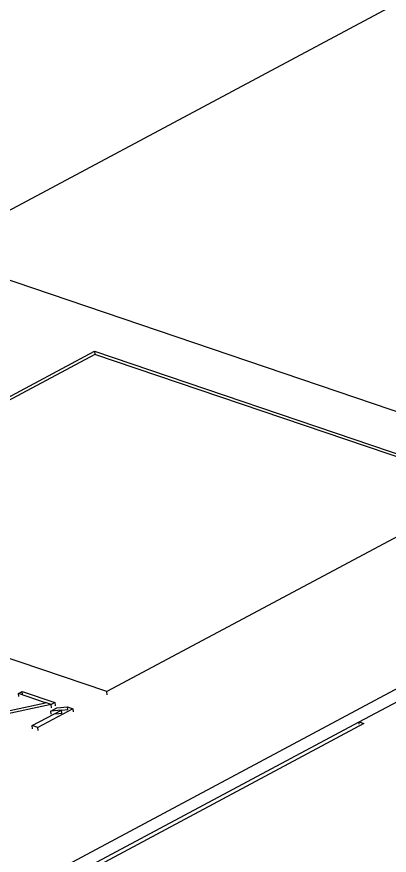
# Model space of a CAD drawing. Header units: millimetres. Extents: x 0 to 594, y 0 to 420.
# Drawn here: x 414.83 to 417.51, y 298.17 to 304.21 of the extents above; entities that cross this region are included whole.
import ezdxf

# ---------------------------------------------------------------- set-up
doc = ezdxf.new("R2010")
doc.units = ezdxf.units.MM
doc.header["$LTSCALE"] = 32.67
doc.layers.add('ASSEM_MEM', color=7, linetype='CONTINUOUS')

msp = doc.modelspace()

# ---------------------------------------------------------------- linework, layer by layer
at = {"layer": 'ASSEM_MEM', "color": 7, "linetype": 'CONTINUOUS'}
for p, q in [((428.7361, 310.2759), (406.1459, 298.2019)), ((419.8473, 300.5908), (414.4849, 302.41)), ((412.6178, 300.3189), (415.3897, 301.8003)), ((415.392, 301.7779), (412.6449, 300.3097)), ((415.3897, 301.8003), (415.392, 301.7779)), ((415.3897, 301.8003), (418.2496, 300.8301)), ((418.2248, 300.8169), (415.392, 301.7779)), ((418.2496, 300.8301), (415.4778, 299.3487)), ((414.6501, 297.8131), (419.8473, 300.5908)), ((417.2926, 299.1308), (419.8566, 300.5012)), ((415.4778, 299.3487), (412.6178, 300.3189)), ((414.8411, 299.3353), (414.868, 299.3497)), ((414.8434, 299.3129), (414.8411, 299.3353)), ((415.0368, 299.2689), (414.8411, 299.3353)), ((414.8703, 299.3273), (414.868, 299.3497)), ((414.868, 299.3497), (415.1028, 299.27)), ((415.4801, 299.3262), (415.4778, 299.3487)), ((414.6803, 299.1924), (415.0368, 299.2689)), ((415.0759, 299.2556), (414.7194, 299.1791)), ((414.9413, 299.1038), (415.1511, 299.216)), ((415.2333, 299.2257), (414.9804, 299.0905)), ((415.0765, 299.2573), (415.0374, 299.2706)), ((415.0743, 299.2091), (415.1174, 299.2322)), ((415.1511, 299.216), (415.0743, 299.2091)), ((415.1028, 299.27), (415.0759, 299.2556)), ((415.0783, 299.2332), (415.0759, 299.2556)), ((415.1028, 299.27), (415.1052, 299.2476)), ((415.1174, 299.2322), (415.1942, 299.239)), ((415.1535, 299.1936), (415.1511, 299.216)), ((415.1965, 299.2166), (415.1514, 299.2126)), ((415.1965, 299.2166), (415.1942, 299.239)), ((415.1942, 299.239), (415.2333, 299.2257)), ((415.2333, 299.2257), (415.2357, 299.2033)), ((415.0766, 299.1867), (415.0743, 299.2091)), ((415.11, 299.1897), (415.1535, 299.1936)), ((414.6594, 297.7234), (417.2926, 299.1308)), ((417.3284, 299.1187), (414.6605, 297.6928)), ((414.9436, 299.0814), (414.9413, 299.1038)), ((414.9804, 299.0905), (414.9413, 299.1038)), ((417.2943, 299.1152), (417.2926, 299.1308)), ((417.2926, 299.1308), (417.3284, 299.1187)), ((414.9827, 299.0681), (414.9804, 299.0905))]:
    msp.add_line(p, q, dxfattribs=at)

doc.saveas('drawing.dxf')
